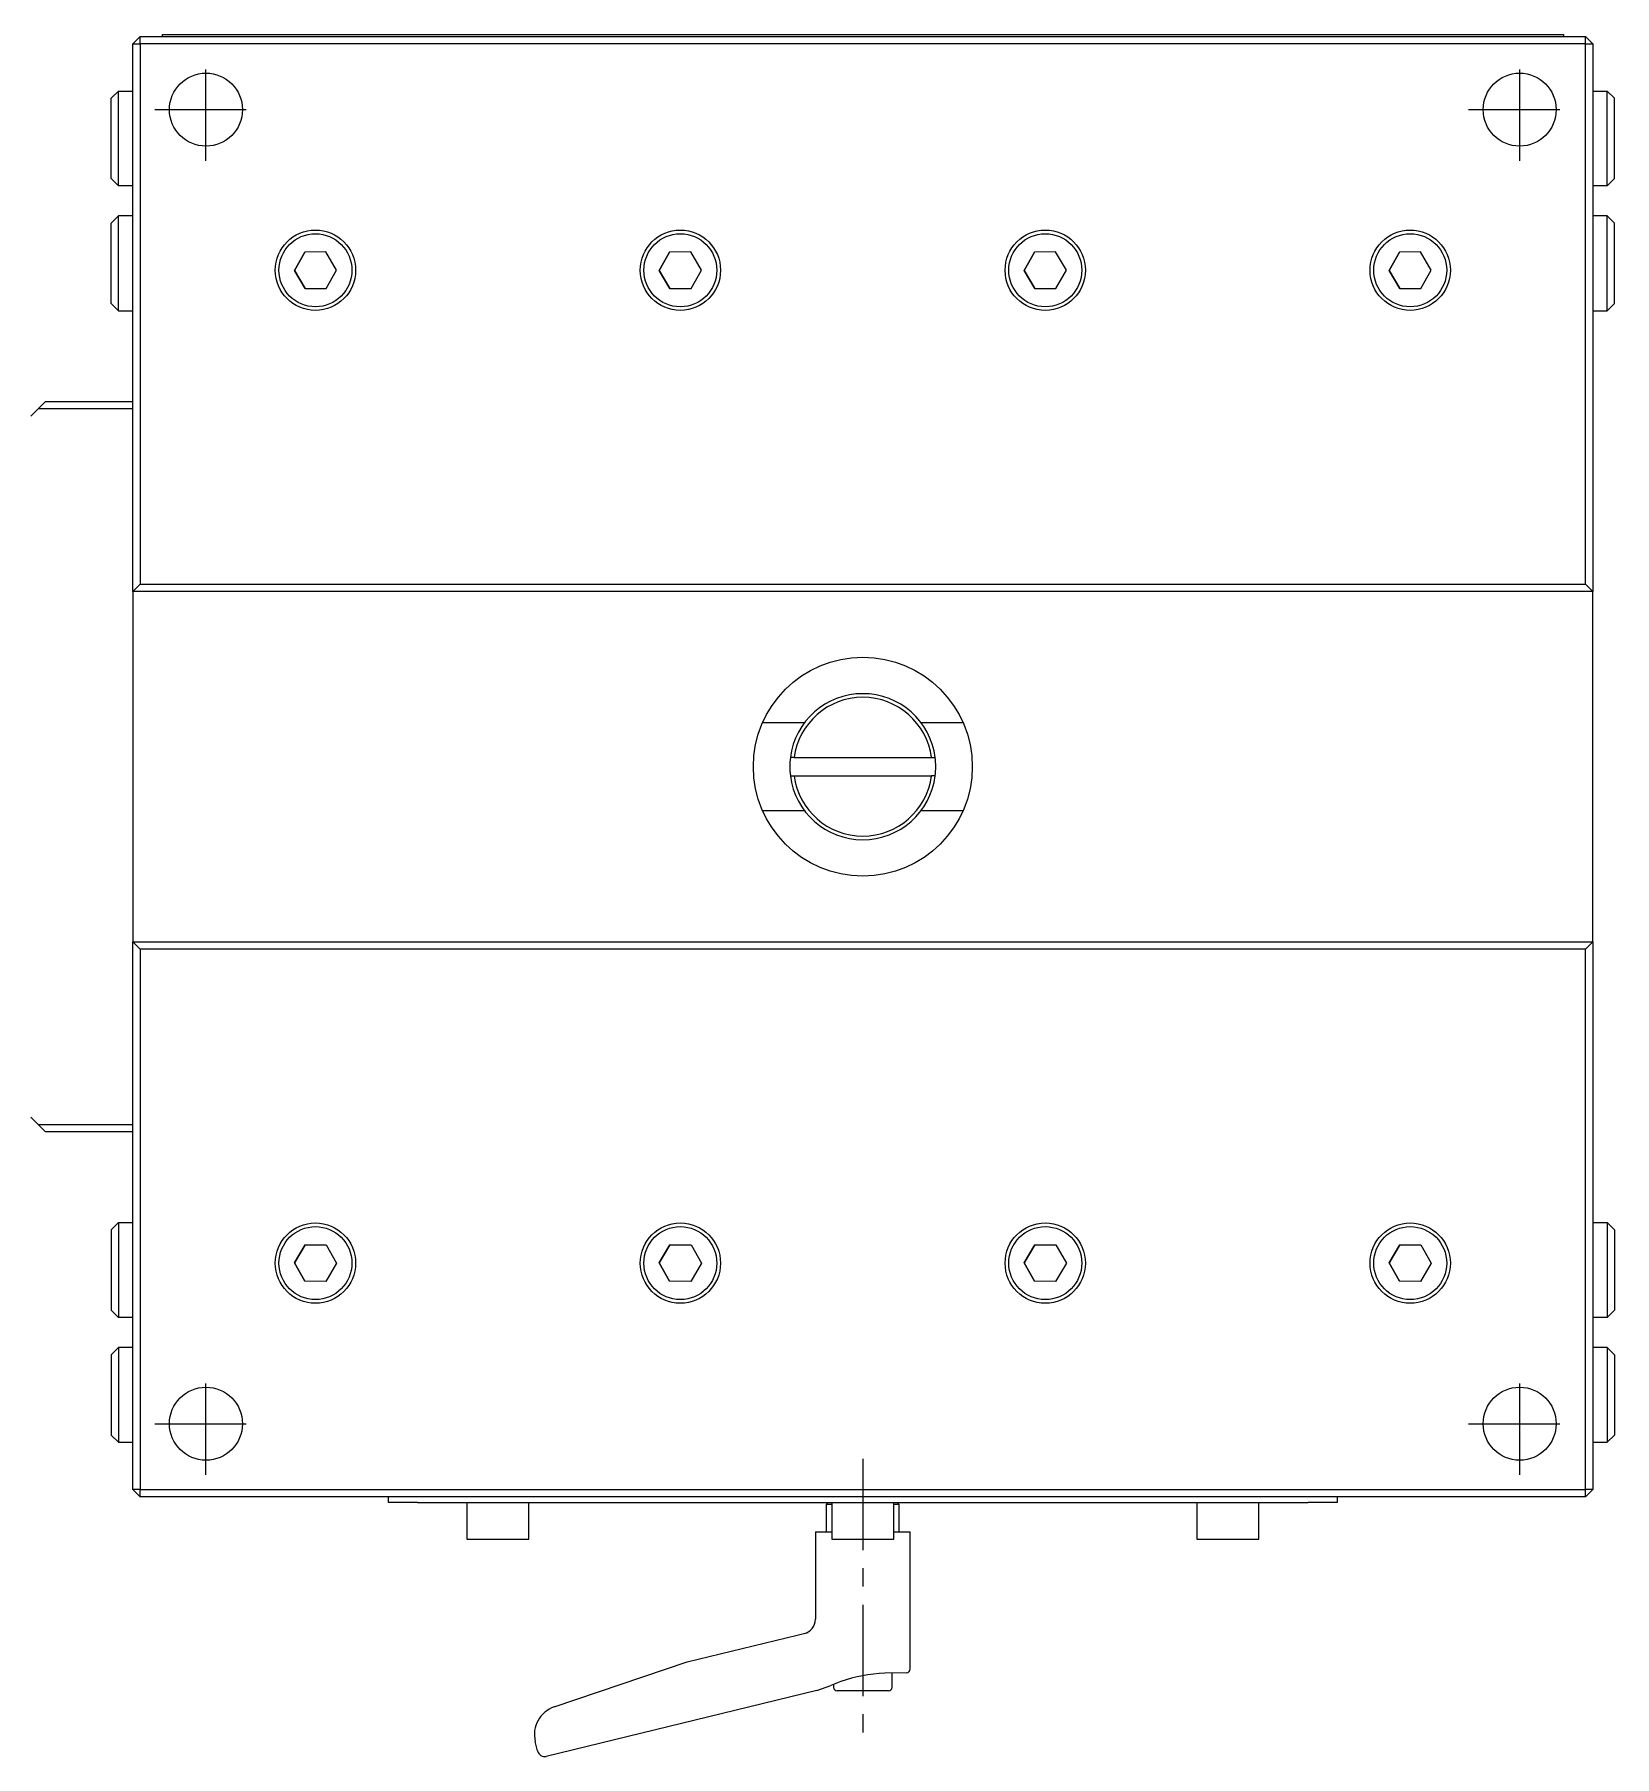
# Model space of a CAD drawing. Extents: x 16 to 938, y 6 to 368.
# Drawn here: x 722 to 938.5, y 72 to 307.9 of the extents above; entities that cross this region are included whole.
import ezdxf

# ---------------------------------------------------------------- set-up
doc = ezdxf.new("R2010")
doc.units = 0
doc.header["$LTSCALE"] = 10
doc.linetypes.add('CENTER', pattern=[2, 1.25, -0.25, 0.25, -0.25])
doc.layers.get('0').update_dxf_attribs({"linetype": 'CONTINUOUS'})
doc.layers.add('CENTER', color=1, linetype='CENTER')

msp = doc.modelspace()

# ---------------------------------------------------------------- linework, layer by layer
at = {"color": 7, "linetype": 'CONTINUOUS'}
for p, q in [((735.5, 306.621019), (736.5, 307.621019)), ((736.5, 306.621019), (736.5, 307.621019)), ((736.5, 307.621019), (934.5, 307.621019)), ((739.5, 307.921019), (931.5, 307.921019)), ((739.5, 307.921019), (739.5, 307.621019)), ((931.5, 307.921019), (931.5, 307.621019)), ((934.5, 306.621019), (934.5, 307.621019)), ((935.5, 306.621019), (934.5, 307.621019)), ((735.5, 306.621019), (736.5, 306.621019)), ((735.5, 231.621019), (735.5, 306.621019)), ((934.5, 306.621019), (736.5, 306.621019)), ((736.5, 306.621019), (736.5, 232.621019)), ((934.5, 306.621019), (935.5, 306.621019)), ((934.5, 232.621019), (934.5, 306.621019)), ((935.5, 306.621019), (935.5, 231.621019)), ((732.5, 299.171019), (733.5, 300.171019)), ((733.5, 287.171019), (733.5, 300.171019)), ((733.5, 300.171019), (735.5, 300.171019)), ((935.5, 300.171019), (937.5, 300.171019)), ((937.5, 287.171019), (937.5, 300.171019)), ((937.5, 300.171019), (938.5, 299.171019)), ((732.5, 288.171019), (732.5, 299.171019)), ((938.5, 288.171019), (938.5, 299.171019)), ((733.5, 287.171019), (732.5, 288.171019)), ((938.5, 288.171019), (937.5, 287.171019)), ((735.5, 287.171019), (733.5, 287.171019)), ((937.5, 287.171019), (935.5, 287.171019)), ((733.5, 283.071019), (732.5, 282.071019)), ((733.5, 270.071019), (733.5, 283.071019)), ((735.5, 283.071019), (733.5, 283.071019)), ((937.5, 283.071019), (935.5, 283.071019)), ((937.5, 270.071019), (937.5, 283.071019)), ((938.5, 282.071019), (937.5, 283.071019)), ((732.5, 271.071019), (732.5, 282.071019)), ((938.5, 271.071019), (938.5, 282.071019)), ((759.034042, 278.107844), (757.613367, 275.594875)), ((757.613367, 275.594875), (759.034042, 278.107844)), ((761.920675, 278.133988), (759.034042, 278.107844)), ((763.386633, 275.647163), (761.920675, 278.133988)), ((809.034042, 278.107844), (807.613367, 275.594875)), ((807.613367, 275.594875), (809.034042, 278.107844)), ((811.920675, 278.133988), (809.034042, 278.107844)), ((813.386633, 275.647163), (811.920675, 278.133988)), ((859.034042, 278.107844), (857.613367, 275.594875)), ((857.613367, 275.594875), (859.034042, 278.107844)), ((861.920675, 278.133988), (859.034042, 278.107844)), ((863.386633, 275.647163), (861.920675, 278.133988)), ((909.034042, 278.107844), (907.613367, 275.594875)), ((907.613367, 275.594875), (909.034042, 278.107844)), ((911.920675, 278.133988), (909.034042, 278.107844)), ((913.386633, 275.647163), (911.920675, 278.133988)), ((757.613367, 275.594875), (759.079325, 273.108049)), ((759.079325, 273.108049), (757.613367, 275.594875)), ((761.965958, 273.134193), (763.386633, 275.647163)), ((807.613367, 275.594875), (809.079325, 273.108049)), ((809.079325, 273.108049), (807.613367, 275.594875)), ((811.965958, 273.134193), (813.386633, 275.647163)), ((857.613367, 275.594875), (859.079325, 273.108049)), ((859.079325, 273.108049), (857.613367, 275.594875)), ((861.965958, 273.134193), (863.386633, 275.647163)), ((907.613367, 275.594875), (909.079325, 273.108049)), ((909.079325, 273.108049), (907.613367, 275.594875)), ((911.965958, 273.134193), (913.386633, 275.647163)), ((759.079325, 273.108049), (761.965958, 273.134193)), ((809.079325, 273.108049), (811.965958, 273.134193)), ((859.079325, 273.108049), (861.965958, 273.134193)), ((909.079325, 273.108049), (911.965958, 273.134193)), ((732.5, 271.071019), (733.5, 270.071019)), ((733.5, 270.071019), (735.5, 270.071019)), ((935.5, 270.071019), (937.5, 270.071019)), ((937.5, 270.071019), (938.5, 271.071019)), ((722.5, 256.621019), (723.5, 257.621019)), ((723.5, 257.621019), (735.5, 257.621019)), ((722.5, 256.621019), (721.5, 255.621019)), ((735.5, 256.621019), (722.5, 256.621019)), ((736.5, 232.621019), (735.5, 231.621019)), ((935.5, 231.621019), (735.5, 231.621019)), ((735.5, 231.621019), (735.5, 183.621019)), ((736.5, 232.621019), (934.5, 232.621019)), ((935.5, 231.621019), (934.5, 232.621019)), ((935.5, 183.621019), (935.5, 231.621019)), ((827.5, 213.621019), (821.752273, 213.621019)), ((849.247727, 213.621019), (843.5, 213.621019)), ((826.082596, 208.871019), (825.578433, 208.871019)), ((826.082596, 208.871019), (844.917404, 208.871019)), ((844.917404, 208.871019), (845.421567, 208.871019)), ((825.578433, 206.371019), (826.082596, 206.371019)), ((826.082596, 206.371019), (844.917404, 206.371019)), ((845.421567, 206.371019), (844.917404, 206.371019)), ((821.752273, 201.621019), (827.5, 201.621019)), ((843.5, 201.621019), (849.247727, 201.621019)), ((735.5, 183.621019), (736.5, 182.621019)), ((735.5, 183.621019), (935.5, 183.621019)), ((735.5, 108.621019), (735.5, 183.621019)), ((934.5, 182.621019), (736.5, 182.621019)), ((736.5, 182.621019), (736.5, 108.621019)), ((934.5, 182.621019), (935.5, 183.621019)), ((934.5, 108.621019), (934.5, 182.621019)), ((935.5, 183.621019), (935.5, 108.621019)), ((721.5, 159.621019), (722.5, 158.621019)), ((722.5, 158.621019), (735.5, 158.621019)), ((723.5, 157.621019), (722.5, 158.621019)), ((735.5, 157.621019), (723.5, 157.621019)), ((732.5, 144.171019), (733.5, 145.171019)), ((732.5, 144.171019), (732.5, 133.171019)), ((733.5, 145.171019), (733.5, 132.171019)), ((733.5, 145.171019), (735.5, 145.171019)), ((935.5, 145.171019), (937.5, 145.171019)), ((937.5, 145.171019), (937.5, 132.171019)), ((937.5, 145.171019), (938.5, 144.171019)), ((938.5, 144.171019), (938.5, 133.171019)), ((757.613367, 139.647163), (759.079325, 142.133988)), ((759.079325, 142.133988), (757.613367, 139.647163)), ((759.079325, 142.133988), (761.965958, 142.107844)), ((761.965958, 142.107844), (763.386633, 139.594875)), ((807.613367, 139.647163), (809.079325, 142.133988)), ((809.079325, 142.133988), (807.613367, 139.647163)), ((809.079325, 142.133988), (811.965958, 142.107844)), ((811.965958, 142.107844), (813.386633, 139.594875)), ((857.613367, 139.647163), (859.079325, 142.133988)), ((859.079325, 142.133988), (857.613367, 139.647163)), ((859.079325, 142.133988), (861.965958, 142.107844)), ((861.965958, 142.107844), (863.386633, 139.594875)), ((907.613367, 139.647163), (909.079325, 142.133988)), ((909.079325, 142.133988), (907.613367, 139.647163)), ((909.079325, 142.133988), (911.965958, 142.107844)), ((911.965958, 142.107844), (913.386633, 139.594875)), ((759.034042, 137.134193), (757.613367, 139.647163)), ((757.613367, 139.647163), (759.034042, 137.134193)), ((763.386633, 139.594875), (761.920675, 137.108049)), ((809.034042, 137.134193), (807.613367, 139.647163)), ((807.613367, 139.647163), (809.034042, 137.134193)), ((813.386633, 139.594875), (811.920675, 137.108049)), ((859.034042, 137.134193), (857.613367, 139.647163)), ((857.613367, 139.647163), (859.034042, 137.134193)), ((863.386633, 139.594875), (861.920675, 137.108049)), ((909.034042, 137.134193), (907.613367, 139.647163)), ((907.613367, 139.647163), (909.034042, 137.134193)), ((913.386633, 139.594875), (911.920675, 137.108049)), ((761.920675, 137.108049), (759.034042, 137.134193)), ((811.920675, 137.108049), (809.034042, 137.134193)), ((861.920675, 137.108049), (859.034042, 137.134193)), ((911.920675, 137.108049), (909.034042, 137.134193)), ((733.5, 132.171019), (732.5, 133.171019)), ((735.5, 132.171019), (733.5, 132.171019)), ((937.5, 132.171019), (935.5, 132.171019)), ((938.5, 133.171019), (937.5, 132.171019)), ((733.5, 128.071019), (732.5, 127.071019)), ((733.5, 128.071019), (733.5, 115.071019)), ((735.5, 128.071019), (733.5, 128.071019)), ((937.5, 128.071019), (935.5, 128.071019)), ((937.5, 128.071019), (937.5, 115.071019)), ((938.5, 127.071019), (937.5, 128.071019)), ((732.5, 127.071019), (732.5, 116.071019)), ((938.5, 127.071019), (938.5, 116.071019)), ((732.5, 116.071019), (733.5, 115.071019)), ((937.5, 115.071019), (938.5, 116.071019)), ((733.5, 115.071019), (735.5, 115.071019)), ((935.5, 115.071019), (937.5, 115.071019)), ((736.5, 108.621019), (735.5, 108.621019)), ((736.5, 107.621019), (735.5, 108.621019)), ((736.5, 108.621019), (934.5, 108.621019)), ((736.5, 107.621019), (736.5, 108.621019)), ((935.5, 108.621019), (934.5, 108.621019)), ((934.5, 107.621019), (934.5, 108.621019)), ((934.5, 107.621019), (935.5, 108.621019)), ((934.5, 107.621019), (736.5, 107.621019)), ((770.5, 106.821019), (770.5, 107.621019)), ((774.5, 106.821019), (770.5, 106.821019)), ((774.5, 106.821019), (781.25, 106.821019)), ((781.25, 106.821019), (889.75, 106.821019)), ((781.25, 106.821019), (781.25, 101.821019)), ((789.75, 101.821019), (789.75, 106.821019)), ((830.75, 106.821019), (830.5, 106.571019)), ((831.25, 106.571019), (830.5, 106.571019)), ((830.5, 106.571019), (830.5, 102.821019)), ((831.25, 106.821019), (831.25, 101.821019)), ((839.75, 106.821019), (881.25, 106.821019)), ((839.75, 101.821019), (839.75, 106.821019)), ((840.5, 106.571019), (839.75, 106.571019)), ((840.5, 106.571019), (840.25, 106.821019)), ((840.5, 102.821019), (840.5, 106.571019)), ((881.25, 106.821019), (881.25, 101.821019)), ((889.75, 106.821019), (896.5, 106.821019)), ((889.75, 101.821019), (889.75, 106.821019)), ((900.5, 106.821019), (896.5, 106.821019)), ((900.5, 107.621019), (900.5, 106.821019)), ((781.25, 101.821019), (789.75, 101.821019)), ((829, 102.821019), (831.25, 102.821019)), ((829, 102.821019), (829, 90.826088)), ((831.25, 101.821019), (839.75, 101.821019)), ((839.75, 102.821019), (842, 102.821019)), ((842, 84.013108), (842, 102.821019)), ((881.25, 101.821019), (889.75, 101.821019)), ((811.442308, 84.98478), (828.019566, 89.015729)), ((793.219065, 78.824685), (811.442308, 84.98478)), ((841.513115, 83.513281), (838.5, 83.434217)), ((839.5, 81.521019), (839.5, 83.460457)), ((829.190269, 81.090271), (792.136726, 72.057295)), ((829.190269, 81.090271), (831.09637, 81.784035)), ((832.5, 82.294915), (831.09637, 81.784035)), ((831.5, 81.930944), (831.5, 81.521019)), ((835.5, 81.021019), (832, 81.021019)), ((839, 81.021019), (835.5, 81.021019)), ((790.928763, 72.792705), (790.613256, 74.090225))]:
    msp.add_line(p, q, dxfattribs=at)
for centre, radius in [((745.5, 297.621019), 5), ((925.5, 297.621019), 5), ((760.5, 275.621019), 5.5), ((810.5, 275.621019), 5.5), ((860.5, 275.621019), 5.5), ((910.5, 275.621019), 5.5), ((760.5, 275.621019), 5), ((810.5, 275.621019), 5), ((860.5, 275.621019), 5), ((910.5, 275.621019), 5), ((835.5, 207.621019), 15), ((760.5, 139.621019), 5.5), ((760.5, 139.621019), 5), ((810.5, 139.621019), 5.5), ((810.5, 139.621019), 5), ((860.5, 139.621019), 5.5), ((860.5, 139.621019), 5), ((910.5, 139.621019), 5.5), ((910.5, 139.621019), 5), ((745.5, 117.621019), 5), ((925.5, 117.621019), 5)]:
    msp.add_circle(centre, radius, dxfattribs=at)
for centre, radius, start, end in [((835.5, 207.621019), 10, 7.180756, 172.819244), ((835.5, 207.621019), 9.5, 7.560843, 172.439157), ((835.5, 207.621019), 10, 172.819244, 187.180756), ((835.5, 207.621019), 10, 352.819244, 7.180756), ((835.5, 207.621019), 10, 187.180756, 352.819244), ((835.5, 207.621019), 9.5, 187.560843, 352.439157), ((827, 90.826088), 2, 283.666877, 0), ((838.998383, 64.440755), 19, 91.503079, 110), ((841.5, 84.013108), 0.5, 271.503079, 0), ((832, 81.521019), 0.5, 180, 270), ((839, 81.521019), 0.5, 270, 0), ((794.5, 75.035331), 4, 108.677056, 193.666877), ((791.900449, 73.028981), 1, 193.666877, 283.666877)]:
    msp.add_arc(centre, radius, start, end, dxfattribs=at)
at = {"layer": 'CENTER', "color": 1, "linetype": 'CENTER'}
for p, q in [((745.5, 290.621019), (745.5, 304.621019)), ((925.5, 290.621019), (925.5, 304.621019)), ((738.5, 297.621019), (752.5, 297.621019)), ((918.5, 297.621019), (932.5, 297.621019)), ((745.5, 110.621019), (745.5, 124.621019)), ((925.5, 110.621019), (925.5, 124.621019)), ((738.5, 117.621019), (752.5, 117.621019)), ((918.5, 117.621019), (932.5, 117.621019)), ((835.5, 112.821019), (835.5, 75.021019))]:
    msp.add_line(p, q, dxfattribs=at)

doc.saveas('drawing.dxf')
